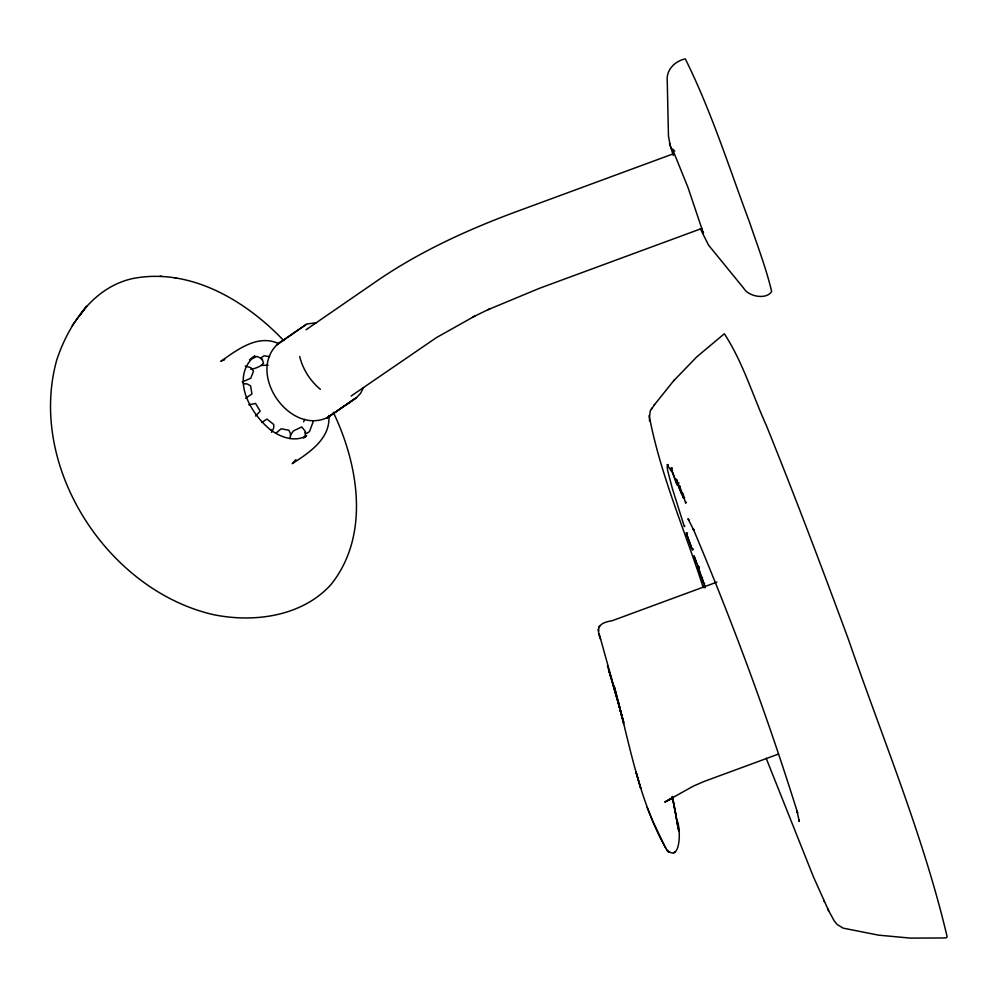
<?xml version="1.0" encoding="UTF-8"?>
<svg xmlns="http://www.w3.org/2000/svg" width="997" height="997" viewBox="0 0 997 997"><rect width="100%" height="100%" fill="white"/><g stroke="black" fill="none" stroke-linecap="round" stroke-linejoin="round"><path stroke-width="1.5" d="M328.836 415.462C330.904 438.58 309.058 452.825 292.258 463.655L295.86 459.592M677.312 485.227L671.006 467.942L671.691 468.017M649.346 417.83L650.256 410.876L654.605 404.52M600.58 639.339C595.707 627.537 598.898 622.851 612.332 620.67L716.918 582.111M313.27 421.494L309.494 431.514L306.49 433.645L305.132 432.249M290.027 438.58L290.75 434.331L288.943 430.255L281.092 428.772L275.957 433.271M363.506 387.634L360.453 393.491L356.428 397.653L326.505 418.316L327.664 417.444C289.23 435.789 246.097 372.554 278.088 343.703L306.902 323.988L316.398 322.766M303.574 421.831L304.795 419.338M283.746 340.6C245.598 300.421 189.879 267.296 132.613 278.574C93.382 287.248 68.668 324.087 56.742 359.992C27.106 466.521 107.302 590.124 213.171 614.588C253.587 623 301.929 616.645 330.904 584.653C370.248 535.688 358.608 464.951 333.272 412.272M271.57 432.349L273.726 427.937L273.739 424.485L267.009 419.089L261.737 422.441M614.227 686.385C629.244 741.195 638.005 798.846 666.245 849.07C680.976 865.259 681.474 826.563 676.327 818.936M290.301 435.253L293.417 430.928L301.742 426.94L305.356 431.452L305.07 436.586L303.773 437.571M599.733 625.904L598.935 627.013M684.827 526.017L684.366 526.653L672.29 488.356L667.566 470.185L667.18 466.409L668.401 464.814L667.055 464.59L671.617 471.544L672.477 470.472M80.022 315.127L86.565 306.303L72.258 325.508M682.82 493.179L685.624 503.248L686.484 502.214M702.362 578.26L703.172 582.547M651.34 409.007L652.013 408.147M673.673 380.792L696.704 356.926L724.345 333.771C742.74 361.836 752.536 394.986 766.357 425.482C795.108 496.618 822.251 568.402 848.783 640.386C882.632 738.677 923.247 835.523 947.15 936.794L946.365 937.791L942.938 937.99L910.336 938.115L878.494 935.136L843.15 928.132L837.256 924.555L834.352 921.103L828.632 910.697L813.228 876.351L766.17 758.256M678.882 483.819L678.022 484.903L680.041 490.075M653.932 405.38L674.383 379.869M704.592 583.245L704.106 583.843L701.365 577.462L702.125 577.624M683.568 494.861L683.07 495.459L681.088 490.723M681.923 493.141L681.425 493.702L675.978 479.196L676.726 479.308M672.327 468.079L671.417 469.051L671.791 470.646L676.452 483.196L677.586 484.193M704.991 585.738L705.041 587.881M698.448 566.869L700.193 573.798L701.726 577.575L702.536 577.649M680.34 486.312L679.418 487.221L683.182 497.453L684.59 497.565L683.68 498.488C682.21 495.484 679.431 483.321 679.169 486.224M699.433 566.919L698.511 567.816L693.962 555.641M255.544 416.036L260.192 411.2L255.531 403.436L248.789 404.782M673.66 852.871L675.143 851.774M669.984 799.382L671.23 798.373L664.762 802.099L693.339 786.11L703.857 781.561L778.47 754.081M280.095 342.395L276.83 344.812L306.216 324.411M250.745 369.301C255.332 368.529 260.529 366.771 263.52 363.22L262.124 358.845L256.989 356.44L249.574 359.743M250.596 358.845L254.871 355.892C229.671 377.29 250.135 413.83 271.072 430.255L270.374 429.744C280.406 437.247 294.875 442.481 306.64 435.801L303.574 437.907M306.091 329.733L379.869 278.923C420.659 251.431 465.661 230.718 511.598 213.42L674.022 153.55M351.143 396.033L436.462 337.584L474.846 316.061M245.673 398.252L251.929 393.952L250.596 385.901L247.144 383.895L243.318 383.808M472.391 317.245L489.876 308.796M666.071 801.488L672.003 798.672M488.056 309.668L539.452 288.307L701.876 228.425M222.992 360.104L224.711 359.394L220.823 361.313C237.074 349.959 257.675 333.833 278.674 343.604M242.246 381.976L250.77 378.224L253.512 371.183L250.87 367.656L245.187 366.061M678.783 482.61L677.748 482.71L676.464 479.869L678.969 486.798M261.264 365.475L268.143 365.189M698.274 566.396L697.576 566.346L698.399 566.408M160.118 276.181L161.9 276.381M174.774 277.752L176.457 277.926M269.651 356.59L264.08 355.817L261.002 357.823L261.575 359.655M704.717 585.139L703.957 584.915L705.066 587.358M674.757 151.033L672.414 148.939L687.992 187.511L703.421 233.323L703.334 232.176M689.338 520.359L687.93 518.727L693.837 530.23L693.214 528.896C732.371 621.767 767.578 716.482 797.55 812.729L797.139 811.271L799.208 821.453L799.071 819.746M320.398 389.341C310.254 380.929 302.789 369.326 299.711 356.49M667.055 850.453L668.7 852.385M665.822 848.223L653.596 823.048L647.203 807.495M823.684 900.191L824.519 901.986M827.759 908.84L828.632 910.697M697.713 566.358L702.224 578.621M700.368 228.836L708.568 245.175L743.65 288.183C748.61 296.894 766.98 299.898 771.641 291.373C766.045 267.944 757.321 245.387 749.682 222.58C729.131 167.77 711.397 111.278 685.3 58.885C675.33 60.942 666.308 69.478 667.23 80.259L668.464 136.041L670.146 145.25M696.567 563.367L694.298 556.725M703.284 587.669C684.989 530.541 660.263 474.634 649.172 415.55M676.701 821.416L678.882 831.373L672.339 796.815M673.262 155.482L669.56 143.157M607.41 665.522L615.398 692.279L599.209 633.992M611.011 677.711L609.092 671.255L623.723 722.339L613.192 684.939M670.458 146.31L671.018 148.266M614.364 686.921L623.711 723.922M618.003 701.053L622.365 718.525L618.402 702.561M672.339 796.902L678.359 828.046M672.389 796.441L675.991 814.861M677.773 824.021L677.948 825.03M598.387 628.982L598.599 631.238M649.421 418.84L649.595 421.095M686.572 533.956L691.606 548.101L693.376 549.173L692.466 550.145L686.173 532.859L687.481 532.996L686.572 533.956M356.428 397.653L328.175 417.107L356.428 397.653M640.136 786.222L636.036 772.052L640.697 788.228L640.136 786.222"/></g></svg>
